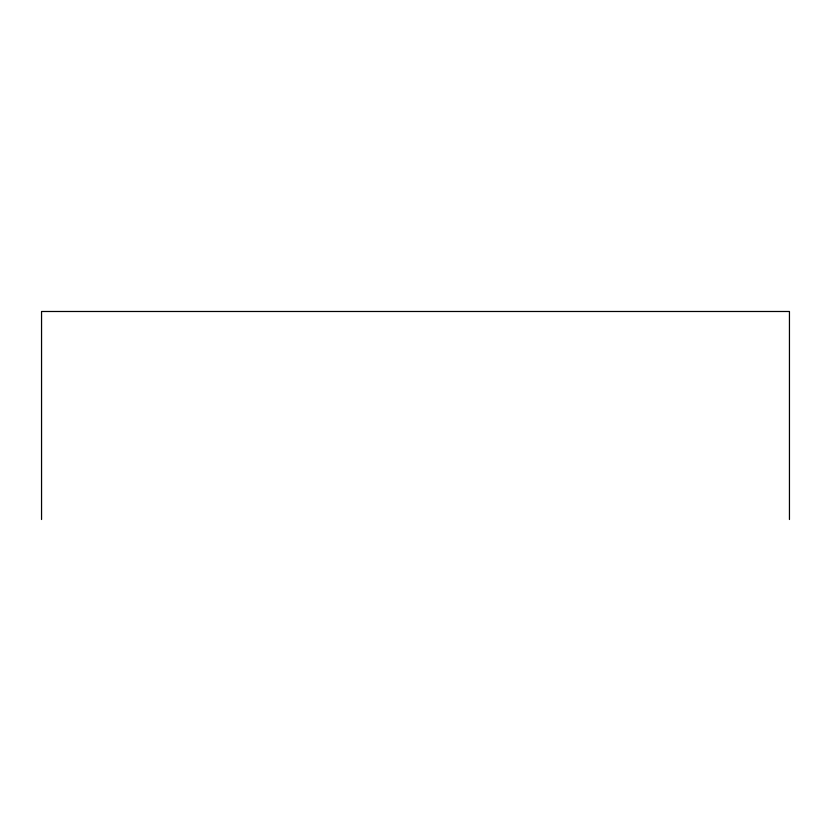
<?xml version="1.0" encoding="UTF-8"?>
<svg xmlns="http://www.w3.org/2000/svg" width="831" height="831" viewBox="0 0 831 831"><rect width="100%" height="100%" fill="white"/><g stroke="black" fill="none" stroke-linecap="round" stroke-linejoin="round"><path stroke-width="1.25" d="M789.45 519.51L789.45 311.49L41.55 311.49L41.55 519.51"/></g></svg>
